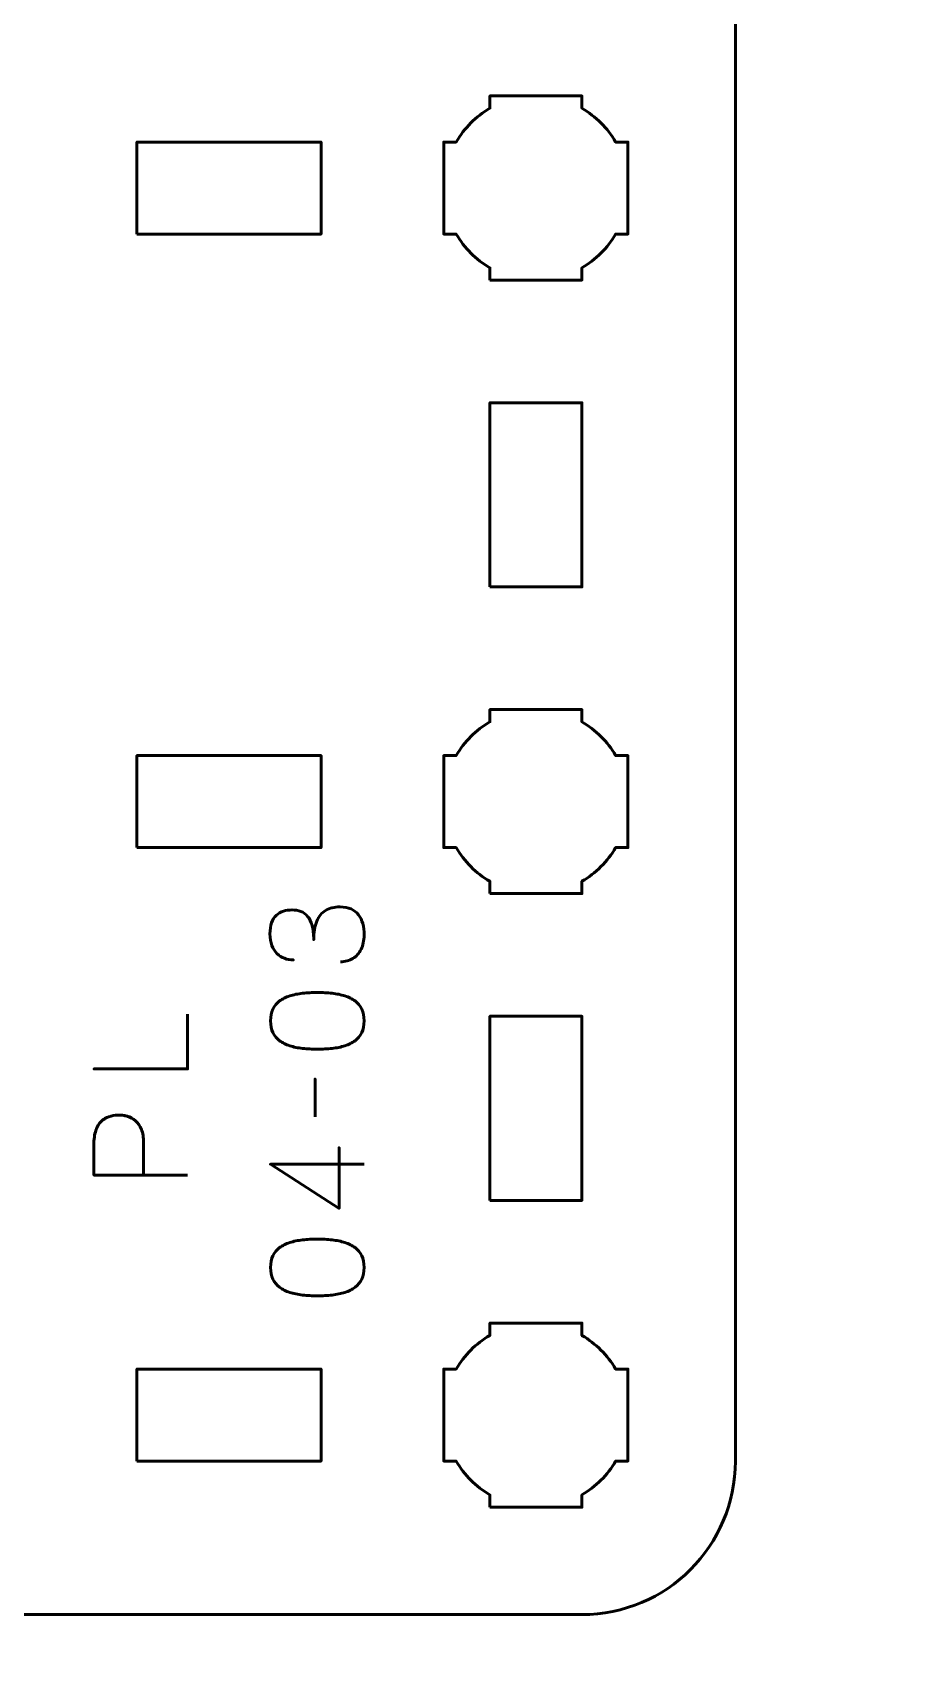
# Model space of a CAD drawing. Header units: centimetres. Extents: x -21 to 0, y -29.7 to 0.
# Drawn here: x -10.14 to -7.28, y -10.69 to -5.34 of the extents above; entities that cross this region are included whole.
import ezdxf

# ---------------------------------------------------------------- set-up
doc = ezdxf.new("R2010")
doc.units = ezdxf.units.CM
doc.header["$MEASUREMENT"] = 0
doc.layers.add('Layer 1', color=7, linetype='Continuous')

msp = doc.modelspace()

# ---------------------------------------------------------------- linework, layer by layer
at = {"layer": 'Layer 1', "color": 1, "lineweight": 53}
msp.add_open_spline([(-21.00003, -29.19995), (-21.00003, -29.19995), (-21.00003, -5.89992), (-21.00003, -5.89992), (-21.00003, -5.89992), (-21.00003, -5.81709), (-20.93286, -5.74992), (-20.85003, -5.74992), (-20.85003, -5.74992), (-20.7672, -5.74992), (-20.70003, -5.68275), (-20.70003, -5.59992), (-20.70003, -5.59992), (-20.70003, -5.51709), (-20.7672, -5.44992), (-20.85003, -5.44992), (-20.85003, -5.44992), (-20.93286, -5.44992), (-21.00003, -5.38275), (-21.00003, -5.29992), (-21.00003, -5.29992), (-21.00003, -5.21709), (-20.93286, -5.14992), (-20.85003, -5.14992), (-20.85003, -5.14992), (-20.7672, -5.14992), (-20.70003, -5.08275), (-20.70003, -4.99992), (-20.70003, -4.99992), (-20.70003, -4.91709), (-20.7672, -4.84992), (-20.85003, -4.84992), (-20.85003, -4.84992), (-20.93286, -4.84992), (-21.00003, -4.78275), (-21.00003, -4.69992), (-21.00003, -4.69992), (-21.00003, -4.61709), (-20.93286, -4.54992), (-20.85003, -4.54992), (-20.85003, -4.54992), (-20.7672, -4.54992), (-20.70003, -4.48275), (-20.70003, -4.39992), (-20.70003, -4.39992), (-20.70003, -4.31709), (-20.7672, -4.24992), (-20.85003, -4.24992), (-20.85003, -4.24992), (-20.93286, -4.24992), (-21.00003, -4.18275), (-21.00003, -4.09992), (-21.00003, -4.09992), (-21.00003, -4.01709), (-20.93286, -3.94992), (-20.85003, -3.94992), (-20.85003, -3.94992), (-20.7672, -3.94992), (-20.70003, -3.88275), (-20.70003, -3.79992), (-20.70003, -3.79992), (-20.70003, -3.71709), (-20.7672, -3.64992), (-20.85003, -3.64992), (-20.85003, -3.64992), (-20.93286, -3.64992), (-21.00003, -3.58275), (-21.00003, -3.49992), (-21.00003, -3.49992), (-21.00003, -3.41709), (-20.93286, -3.34992), (-20.85003, -3.34992), (-20.85003, -3.34992), (-20.7672, -3.34992), (-20.70003, -3.28275), (-20.70003, -3.19992), (-20.70003, -3.19992), (-20.70003, -3.11709), (-20.7672, -3.04992), (-20.85003, -3.04992), (-20.85003, -3.04992), (-20.93286, -3.04992), (-21.00003, -2.98275), (-21.00003, -2.89992), (-21.00003, -2.89992), (-21.00003, -2.81709), (-20.93286, -2.74992), (-20.85003, -2.74992), (-20.85003, -2.74992), (-20.7672, -2.74992), (-20.70003, -2.68275), (-20.70003, -2.59992), (-20.70003, -2.59992), (-20.70003, -2.51709), (-20.7672, -2.44992), (-20.85003, -2.44992), (-20.85003, -2.44992), (-20.93286, -2.44992), (-21.00003, -2.38275), (-21.00003, -2.29992), (-21.00003, -2.29992), (-21.00003, -2.21709), (-20.93286, -2.14992), (-20.85003, -2.14992), (-20.85003, -2.14992), (-20.7672, -2.14992), (-20.70003, -2.08275), (-20.70003, -1.99992), (-20.70003, -1.99992), (-20.70003, -1.91709), (-20.7672, -1.84992), (-20.85003, -1.84992), (-20.85003, -1.84992), (-20.93286, -1.84992), (-21.00003, -1.78275), (-21.00003, -1.69992), (-21.00003, -1.69992), (-21.00003, -1.61709), (-20.93286, -1.54992), (-20.85003, -1.54992), (-20.85003, -1.54992), (-20.7672, -1.54992), (-20.70003, -1.48275), (-20.70003, -1.39992), (-20.70003, -1.39992), (-20.70003, -1.31709), (-20.7672, -1.24992), (-20.85003, -1.24992), (-20.85003, -1.24992), (-20.93286, -1.24992), (-21.00003, -1.18275), (-21.00003, -1.09992), (-21.00003, -1.09992), (-21.00003, -1.09992), (-21.00003, -0.49992), (-21.00003, -0.49992), (-21.00003, -0.49992), (-21.00003, -0.22295), (-20.77694, 0.00004), (-20.49994, 0.00004), (-20.49994, 0.00004), (-20.49994, 0.00004), (-0.50008, 0.00004), (-0.50008, 0.00004), (-0.50008, 0.00004), (-0.22294, 0.00004), (0.00002, -0.22295), (0.00002, -0.49992), (0.00002, -0.49992), (0.00002, -0.49992), (0.00002, -29.19995), (0.00002, -29.19995), (0.00002, -29.19995), (0.00002, -29.47695), (-0.22294, -29.70004), (-0.50008, -29.70004), (-0.50008, -29.70004), (-0.50008, -29.70004), (-20.49994, -29.70004), (-20.49994, -29.70004), (-20.49994, -29.70004), (-20.77694, -29.70004), (-21.00003, -29.47695), (-21.00003, -29.19995)], degree=3, knots=[0, 0, 0, 0, 0.0243902, 0.0243902, 0.0243902, 0.0243902, 0.0487805, 0.0487805, 0.0487805, 0.0487805, 0.0731707, 0.0731707, 0.0731707, 0.0731707, 0.097561, 0.097561, 0.097561, 0.097561, 0.1219512, 0.1219512, 0.1219512, 0.1219512, 0.1463415, 0.1463415, 0.1463415, 0.1463415, 0.1707317, 0.1707317, 0.1707317, 0.1707317, 0.195122, 0.195122, 0.195122, 0.195122, 0.2195122, 0.2195122, 0.2195122, 0.2195122, 0.2439024, 0.2439024, 0.2439024, 0.2439024, 0.2682927, 0.2682927, 0.2682927, 0.2682927, 0.2926829, 0.2926829, 0.2926829, 0.2926829, 0.3170732, 0.3170732, 0.3170732, 0.3170732, 0.3414634, 0.3414634, 0.3414634, 0.3414634, 0.3658537, 0.3658537, 0.3658537, 0.3658537, 0.3902439, 0.3902439, 0.3902439, 0.3902439, 0.4146341, 0.4146341, 0.4146341, 0.4146341, 0.4390244, 0.4390244, 0.4390244, 0.4390244, 0.4634146, 0.4634146, 0.4634146, 0.4634146, 0.4878049, 0.4878049, 0.4878049, 0.4878049, 0.5121951, 0.5121951, 0.5121951, 0.5121951, 0.5365854, 0.5365854, 0.5365854, 0.5365854, 0.5609756, 0.5609756, 0.5609756, 0.5609756, 0.5853659, 0.5853659, 0.5853659, 0.5853659, 0.6097561, 0.6097561, 0.6097561, 0.6097561, 0.6341463, 0.6341463, 0.6341463, 0.6341463, 0.6585366, 0.6585366, 0.6585366, 0.6585366, 0.6829268, 0.6829268, 0.6829268, 0.6829268, 0.7073171, 0.7073171, 0.7073171, 0.7073171, 0.7317073, 0.7317073, 0.7317073, 0.7317073, 0.7560976, 0.7560976, 0.7560976, 0.7560976, 0.7804878, 0.7804878, 0.7804878, 0.7804878, 0.804878, 0.804878, 0.804878, 0.804878, 0.8292683, 0.8292683, 0.8292683, 0.8292683, 0.8536585, 0.8536585, 0.8536585, 0.8536585, 0.8780488, 0.8780488, 0.8780488, 0.8780488, 0.902439, 0.902439, 0.902439, 0.902439, 0.9268293, 0.9268293, 0.9268293, 0.9268293, 0.9512195, 0.9512195, 0.9512195, 0.9512195, 0.9756098, 0.9756098, 0.9756098, 0.9756098, 1, 1, 1, 1], dxfattribs=at)
at = {"layer": 'Layer 1', "color": 3, "lineweight": 53}
msp.add_open_spline([(-8.35, -10.5), (-8.35, -10.5), (-12.65, -10.5), (-12.65, -10.5), (-12.65, -10.5), (-12.92609, -10.5), (-13.15, -10.27609), (-13.15, -10), (-13.15, -10), (-13.15, -10), (-13.15, -3.7), (-13.15, -3.7), (-13.15, -3.7), (-13.15, -3.42391), (-12.92609, -3.2), (-12.65, -3.2), (-12.65, -3.2), (-12.65, -3.2), (-8.35, -3.2), (-8.35, -3.2), (-8.35, -3.2), (-8.07391, -3.2), (-7.85, -3.42391), (-7.85, -3.7), (-7.85, -3.7), (-7.85, -3.7), (-7.85, -10), (-7.85, -10), (-7.85, -10), (-7.85, -10.27609), (-8.07391, -10.5), (-8.35, -10.5)], degree=3, knots=[0, 0, 0, 0, 0.125, 0.125, 0.125, 0.125, 0.25, 0.25, 0.25, 0.25, 0.375, 0.375, 0.375, 0.375, 0.5, 0.5, 0.5, 0.5, 0.625, 0.625, 0.625, 0.625, 0.75, 0.75, 0.75, 0.75, 0.875, 0.875, 0.875, 0.875, 1, 1, 1, 1], dxfattribs=at)
at = {"layer": 'Layer 1', "lineweight": 53}
for points, knots in [([(-8.65, -6.15), (-8.65, -6.15), (-8.65, -6.10985), (-8.65, -6.10985), (-8.65, -6.10985), (-8.69553, -6.0835), (-8.7335, -6.04553), (-8.75985, -6), (-8.75985, -6), (-8.75985, -6), (-8.8, -6), (-8.8, -6), (-8.8, -6), (-8.8, -6), (-8.8, -5.85), (-8.8, -5.85), (-8.8, -5.85), (-8.8, -5.85), (-8.8, -5.7), (-8.8, -5.7), (-8.8, -5.7), (-8.8, -5.7), (-8.75985, -5.7), (-8.75985, -5.7), (-8.75985, -5.7), (-8.7335, -5.65447), (-8.69553, -5.6165), (-8.65, -5.59015), (-8.65, -5.59015), (-8.65, -5.59015), (-8.65, -5.55), (-8.65, -5.55), (-8.65, -5.55), (-8.65, -5.55), (-8.5, -5.55), (-8.5, -5.55), (-8.5, -5.55), (-8.5, -5.55), (-8.35, -5.55), (-8.35, -5.55), (-8.35, -5.55), (-8.35, -5.55), (-8.35, -5.59015), (-8.35, -5.59015), (-8.35, -5.59015), (-8.30447, -5.6165), (-8.2665, -5.65447), (-8.24015, -5.7), (-8.24015, -5.7), (-8.24015, -5.7), (-8.2, -5.7), (-8.2, -5.7), (-8.2, -5.7), (-8.2, -5.7), (-8.2, -5.85), (-8.2, -5.85), (-8.2, -5.85), (-8.2, -5.85), (-8.2, -6), (-8.2, -6), (-8.2, -6), (-8.2, -6), (-8.24015, -6), (-8.24015, -6), (-8.24015, -6), (-8.2665, -6.04553), (-8.30447, -6.0835), (-8.35, -6.10985), (-8.35, -6.10985), (-8.35, -6.10985), (-8.35, -6.15), (-8.35, -6.15), (-8.35, -6.15), (-8.35, -6.15), (-8.5, -6.15), (-8.5, -6.15), (-8.5, -6.15), (-8.5, -6.15), (-8.65, -6.15), (-8.65, -6.15)], [0, 0, 0, 0, 0.05, 0.05, 0.05, 0.05, 0.1, 0.1, 0.1, 0.1, 0.15, 0.15, 0.15, 0.15, 0.2, 0.2, 0.2, 0.2, 0.25, 0.25, 0.25, 0.25, 0.3, 0.3, 0.3, 0.3, 0.35, 0.35, 0.35, 0.35, 0.4, 0.4, 0.4, 0.4, 0.45, 0.45, 0.45, 0.45, 0.5, 0.5, 0.5, 0.5, 0.55, 0.55, 0.55, 0.55, 0.6, 0.6, 0.6, 0.6, 0.65, 0.65, 0.65, 0.65, 0.7, 0.7, 0.7, 0.7, 0.75, 0.75, 0.75, 0.75, 0.8, 0.8, 0.8, 0.8, 0.85, 0.85, 0.85, 0.85, 0.9, 0.9, 0.9, 0.9, 0.95, 0.95, 0.95, 0.95, 1, 1, 1, 1]), ([(-9.8, -6), (-9.8, -6), (-9.8, -5.7), (-9.8, -5.7), (-9.8, -5.7), (-9.8, -5.7), (-9.2, -5.7), (-9.2, -5.7), (-9.2, -5.7), (-9.2, -5.7), (-9.2, -6), (-9.2, -6), (-9.2, -6), (-9.2, -6), (-9.8, -6), (-9.8, -6)], [0, 0, 0, 0, 0.25, 0.25, 0.25, 0.25, 0.5, 0.5, 0.5, 0.5, 0.75, 0.75, 0.75, 0.75, 1, 1, 1, 1]), ([(-8.65, -7.15), (-8.65, -7.15), (-8.65, -6.55), (-8.65, -6.55), (-8.65, -6.55), (-8.65, -6.55), (-8.35, -6.55), (-8.35, -6.55), (-8.35, -6.55), (-8.35, -6.55), (-8.35, -7.15), (-8.35, -7.15), (-8.35, -7.15), (-8.35, -7.15), (-8.65, -7.15), (-8.65, -7.15)], [0, 0, 0, 0, 0.25, 0.25, 0.25, 0.25, 0.5, 0.5, 0.5, 0.5, 0.75, 0.75, 0.75, 0.75, 1, 1, 1, 1]), ([(-8.65, -8.15), (-8.65, -8.15), (-8.65, -8.10985), (-8.65, -8.10985), (-8.65, -8.10985), (-8.69553, -8.0835), (-8.7335, -8.04553), (-8.75985, -8), (-8.75985, -8), (-8.75985, -8), (-8.8, -8), (-8.8, -8), (-8.8, -8), (-8.8, -8), (-8.8, -7.85), (-8.8, -7.85), (-8.8, -7.85), (-8.8, -7.85), (-8.8, -7.7), (-8.8, -7.7), (-8.8, -7.7), (-8.8, -7.7), (-8.75985, -7.7), (-8.75985, -7.7), (-8.75985, -7.7), (-8.7335, -7.65447), (-8.69553, -7.6165), (-8.65, -7.59015), (-8.65, -7.59015), (-8.65, -7.59015), (-8.65, -7.55), (-8.65, -7.55), (-8.65, -7.55), (-8.65, -7.55), (-8.5, -7.55), (-8.5, -7.55), (-8.5, -7.55), (-8.5, -7.55), (-8.35, -7.55), (-8.35, -7.55), (-8.35, -7.55), (-8.35, -7.55), (-8.35, -7.59015), (-8.35, -7.59015), (-8.35, -7.59015), (-8.30447, -7.6165), (-8.2665, -7.65447), (-8.24015, -7.7), (-8.24015, -7.7), (-8.24015, -7.7), (-8.2, -7.7), (-8.2, -7.7), (-8.2, -7.7), (-8.2, -7.7), (-8.2, -7.85), (-8.2, -7.85), (-8.2, -7.85), (-8.2, -7.85), (-8.2, -8), (-8.2, -8), (-8.2, -8), (-8.2, -8), (-8.24015, -8), (-8.24015, -8), (-8.24015, -8), (-8.2665, -8.04553), (-8.30447, -8.0835), (-8.35, -8.10985), (-8.35, -8.10985), (-8.35, -8.10985), (-8.35, -8.15), (-8.35, -8.15), (-8.35, -8.15), (-8.35, -8.15), (-8.5, -8.15), (-8.5, -8.15), (-8.5, -8.15), (-8.5, -8.15), (-8.65, -8.15), (-8.65, -8.15)], [0, 0, 0, 0, 0.05, 0.05, 0.05, 0.05, 0.1, 0.1, 0.1, 0.1, 0.15, 0.15, 0.15, 0.15, 0.2, 0.2, 0.2, 0.2, 0.25, 0.25, 0.25, 0.25, 0.3, 0.3, 0.3, 0.3, 0.35, 0.35, 0.35, 0.35, 0.4, 0.4, 0.4, 0.4, 0.45, 0.45, 0.45, 0.45, 0.5, 0.5, 0.5, 0.5, 0.55, 0.55, 0.55, 0.55, 0.6, 0.6, 0.6, 0.6, 0.65, 0.65, 0.65, 0.65, 0.7, 0.7, 0.7, 0.7, 0.75, 0.75, 0.75, 0.75, 0.8, 0.8, 0.8, 0.8, 0.85, 0.85, 0.85, 0.85, 0.9, 0.9, 0.9, 0.9, 0.95, 0.95, 0.95, 0.95, 1, 1, 1, 1]), ([(-9.8, -8), (-9.8, -8), (-9.8, -7.7), (-9.8, -7.7), (-9.8, -7.7), (-9.8, -7.7), (-9.2, -7.7), (-9.2, -7.7), (-9.2, -7.7), (-9.2, -7.7), (-9.2, -8), (-9.2, -8), (-9.2, -8), (-9.2, -8), (-9.8, -8), (-9.8, -8)], [0, 0, 0, 0, 0.25, 0.25, 0.25, 0.25, 0.5, 0.5, 0.5, 0.5, 0.75, 0.75, 0.75, 0.75, 1, 1, 1, 1]), ([(-8.65, -9.15), (-8.65, -9.15), (-8.65, -8.55), (-8.65, -8.55), (-8.65, -8.55), (-8.65, -8.55), (-8.35, -8.55), (-8.35, -8.55), (-8.35, -8.55), (-8.35, -8.55), (-8.35, -9.15), (-8.35, -9.15), (-8.35, -9.15), (-8.35, -9.15), (-8.65, -9.15), (-8.65, -9.15)], [0, 0, 0, 0, 0.25, 0.25, 0.25, 0.25, 0.5, 0.5, 0.5, 0.5, 0.75, 0.75, 0.75, 0.75, 1, 1, 1, 1]), ([(-8.65, -10.15), (-8.65, -10.15), (-8.65, -10.10985), (-8.65, -10.10985), (-8.65, -10.10985), (-8.69553, -10.0835), (-8.7335, -10.04553), (-8.75985, -10), (-8.75985, -10), (-8.75985, -10), (-8.8, -10), (-8.8, -10), (-8.8, -10), (-8.8, -10), (-8.8, -9.85), (-8.8, -9.85), (-8.8, -9.85), (-8.8, -9.85), (-8.8, -9.7), (-8.8, -9.7), (-8.8, -9.7), (-8.8, -9.7), (-8.75985, -9.7), (-8.75985, -9.7), (-8.75985, -9.7), (-8.7335, -9.65447), (-8.69553, -9.6165), (-8.65, -9.59015), (-8.65, -9.59015), (-8.65, -9.59015), (-8.65, -9.55), (-8.65, -9.55), (-8.65, -9.55), (-8.65, -9.55), (-8.5, -9.55), (-8.5, -9.55), (-8.5, -9.55), (-8.5, -9.55), (-8.35, -9.55), (-8.35, -9.55), (-8.35, -9.55), (-8.35, -9.55), (-8.35, -9.59015), (-8.35, -9.59015), (-8.35, -9.59015), (-8.30447, -9.6165), (-8.2665, -9.65447), (-8.24015, -9.7), (-8.24015, -9.7), (-8.24015, -9.7), (-8.2, -9.7), (-8.2, -9.7), (-8.2, -9.7), (-8.2, -9.7), (-8.2, -9.85), (-8.2, -9.85), (-8.2, -9.85), (-8.2, -9.85), (-8.2, -10), (-8.2, -10), (-8.2, -10), (-8.2, -10), (-8.24015, -10), (-8.24015, -10), (-8.24015, -10), (-8.2665, -10.04553), (-8.30447, -10.0835), (-8.35, -10.10985), (-8.35, -10.10985), (-8.35, -10.10985), (-8.35, -10.15), (-8.35, -10.15), (-8.35, -10.15), (-8.35, -10.15), (-8.5, -10.15), (-8.5, -10.15), (-8.5, -10.15), (-8.5, -10.15), (-8.65, -10.15), (-8.65, -10.15)], [0, 0, 0, 0, 0.05, 0.05, 0.05, 0.05, 0.1, 0.1, 0.1, 0.1, 0.15, 0.15, 0.15, 0.15, 0.2, 0.2, 0.2, 0.2, 0.25, 0.25, 0.25, 0.25, 0.3, 0.3, 0.3, 0.3, 0.35, 0.35, 0.35, 0.35, 0.4, 0.4, 0.4, 0.4, 0.45, 0.45, 0.45, 0.45, 0.5, 0.5, 0.5, 0.5, 0.55, 0.55, 0.55, 0.55, 0.6, 0.6, 0.6, 0.6, 0.65, 0.65, 0.65, 0.65, 0.7, 0.7, 0.7, 0.7, 0.75, 0.75, 0.75, 0.75, 0.8, 0.8, 0.8, 0.8, 0.85, 0.85, 0.85, 0.85, 0.9, 0.9, 0.9, 0.9, 0.95, 0.95, 0.95, 0.95, 1, 1, 1, 1]), ([(-9.8, -10), (-9.8, -10), (-9.8, -9.7), (-9.8, -9.7), (-9.8, -9.7), (-9.8, -9.7), (-9.2, -9.7), (-9.2, -9.7), (-9.2, -9.7), (-9.2, -9.7), (-9.2, -10), (-9.2, -10), (-9.2, -10), (-9.2, -10), (-9.8, -10), (-9.8, -10)], [0, 0, 0, 0, 0.25, 0.25, 0.25, 0.25, 0.5, 0.5, 0.5, 0.5, 0.75, 0.75, 0.75, 0.75, 1, 1, 1, 1])]:
    msp.add_open_spline(points, degree=3, knots=knots, dxfattribs=at)
at = {"layer": 'Layer 1', "color": 5, "lineweight": 53}
for points, knots in [([(-9.13637, -8.3721), (-9.12113, -8.37203), (-9.10787, -8.3685), (-9.09637, -8.36152), (-9.09637, -8.36152), (-9.08494, -8.35453), (-9.07598, -8.34458), (-9.06956, -8.3316), (-9.06956, -8.3316), (-9.06314, -8.31862), (-9.05989, -8.30303), (-9.05975, -8.28489), (-9.05975, -8.28489), (-9.05975, -8.27128), (-9.06116, -8.25893), (-9.06412, -8.24771), (-9.06412, -8.24771), (-9.06709, -8.23656), (-9.07167, -8.22697), (-9.07795, -8.21885), (-9.07795, -8.21885), (-9.08423, -8.21074), (-9.09235, -8.20453), (-9.10222, -8.20009), (-9.10222, -8.20009), (-9.11217, -8.19571), (-9.1241, -8.19353), (-9.13807, -8.19346), (-9.13807, -8.19346), (-9.15669, -8.19338), (-9.17243, -8.19719), (-9.1852, -8.20474), (-9.1852, -8.20474), (-9.19797, -8.21229), (-9.20756, -8.22401), (-9.21412, -8.23974), (-9.21412, -8.23974), (-9.22069, -8.25547), (-9.224, -8.27565), (-9.224, -8.30013), (-9.224, -8.30013), (-9.22393, -8.28186), (-9.22562, -8.26655), (-9.22908, -8.25406), (-9.22908, -8.25406), (-9.23254, -8.24164), (-9.23741, -8.2317), (-9.24376, -8.22422), (-9.24376, -8.22422), (-9.25004, -8.21674), (-9.25752, -8.21131), (-9.26612, -8.20806), (-9.26612, -8.20806), (-9.27466, -8.20474), (-9.28404, -8.20312), (-9.29427, -8.20319), (-9.29427, -8.20319), (-9.30451, -8.20312), (-9.31396, -8.20453), (-9.32271, -8.20735), (-9.32271, -8.20735), (-9.33146, -8.21011), (-9.33915, -8.21462), (-9.34571, -8.22076), (-9.34571, -8.22076), (-9.35227, -8.2269), (-9.35742, -8.23501), (-9.36109, -8.24496), (-9.36109, -8.24496), (-9.36476, -8.25498), (-9.36659, -8.26719), (-9.36666, -8.28151), (-9.36666, -8.28151), (-9.36659, -8.29576), (-9.36448, -8.30825), (-9.36038, -8.31883), (-9.36038, -8.31883), (-9.35629, -8.32949), (-9.35072, -8.33823), (-9.34359, -8.34529), (-9.34359, -8.34529), (-9.33647, -8.35227), (-9.32835, -8.3575), (-9.31918, -8.36095), (-9.31918, -8.36095), (-9.31001, -8.36448), (-9.30027, -8.36617), (-9.29004, -8.36617), (-9.29004, -8.36617), (-9.30027, -8.36617), (-9.31001, -8.36448), (-9.31918, -8.36095), (-9.31918, -8.36095), (-9.32835, -8.3575), (-9.33647, -8.35227), (-9.34359, -8.34529), (-9.34359, -8.34529), (-9.35072, -8.33823), (-9.35629, -8.32949), (-9.36038, -8.31883), (-9.36038, -8.31883), (-9.36448, -8.30825), (-9.36659, -8.29576), (-9.36666, -8.28151), (-9.36666, -8.28151), (-9.36659, -8.26719), (-9.36476, -8.25498), (-9.36109, -8.24496), (-9.36109, -8.24496), (-9.35742, -8.23501), (-9.35227, -8.2269), (-9.34571, -8.22076), (-9.34571, -8.22076), (-9.33915, -8.21462), (-9.33146, -8.21011), (-9.32271, -8.20735), (-9.32271, -8.20735), (-9.31396, -8.20453), (-9.30451, -8.20312), (-9.29427, -8.20319), (-9.29427, -8.20319), (-9.28404, -8.20312), (-9.27466, -8.20474), (-9.26612, -8.20806), (-9.26612, -8.20806), (-9.25752, -8.21131), (-9.25004, -8.21674), (-9.24376, -8.22422), (-9.24376, -8.22422), (-9.23741, -8.2317), (-9.23254, -8.24164), (-9.22908, -8.25406), (-9.22908, -8.25406), (-9.22562, -8.26655), (-9.22393, -8.28186), (-9.224, -8.30013), (-9.224, -8.30013), (-9.224, -8.27565), (-9.22069, -8.25547), (-9.21412, -8.23974), (-9.21412, -8.23974), (-9.20756, -8.22401), (-9.19797, -8.21229), (-9.1852, -8.20474), (-9.1852, -8.20474), (-9.17243, -8.19719), (-9.15669, -8.19338), (-9.13807, -8.19346), (-9.13807, -8.19346), (-9.1241, -8.19353), (-9.11217, -8.19571), (-9.10222, -8.20009), (-9.10222, -8.20009), (-9.09235, -8.20453), (-9.08423, -8.21074), (-9.07795, -8.21885), (-9.07795, -8.21885), (-9.07167, -8.22697), (-9.06709, -8.23656), (-9.06412, -8.24771), (-9.06412, -8.24771), (-9.06116, -8.25893), (-9.05975, -8.27128), (-9.05975, -8.28489), (-9.05975, -8.28489), (-9.05989, -8.30303), (-9.06314, -8.31862), (-9.06956, -8.3316), (-9.06956, -8.3316), (-9.07598, -8.34458), (-9.08494, -8.35453), (-9.09637, -8.36152), (-9.09637, -8.36152), (-9.10787, -8.3685), (-9.12113, -8.37203), (-9.13637, -8.3721)], [0, 0, 0, 0, 0.0227273, 0.0227273, 0.0227273, 0.0227273, 0.0454545, 0.0454545, 0.0454545, 0.0454545, 0.0681818, 0.0681818, 0.0681818, 0.0681818, 0.0909091, 0.0909091, 0.0909091, 0.0909091, 0.1136364, 0.1136364, 0.1136364, 0.1136364, 0.1363636, 0.1363636, 0.1363636, 0.1363636, 0.1590909, 0.1590909, 0.1590909, 0.1590909, 0.1818182, 0.1818182, 0.1818182, 0.1818182, 0.2045455, 0.2045455, 0.2045455, 0.2045455, 0.2272727, 0.2272727, 0.2272727, 0.2272727, 0.25, 0.25, 0.25, 0.25, 0.2727273, 0.2727273, 0.2727273, 0.2727273, 0.2954545, 0.2954545, 0.2954545, 0.2954545, 0.3181818, 0.3181818, 0.3181818, 0.3181818, 0.3409091, 0.3409091, 0.3409091, 0.3409091, 0.3636364, 0.3636364, 0.3636364, 0.3636364, 0.3863636, 0.3863636, 0.3863636, 0.3863636, 0.4090909, 0.4090909, 0.4090909, 0.4090909, 0.4318182, 0.4318182, 0.4318182, 0.4318182, 0.4545455, 0.4545455, 0.4545455, 0.4545455, 0.4772727, 0.4772727, 0.4772727, 0.4772727, 0.5, 0.5, 0.5, 0.5, 0.5227273, 0.5227273, 0.5227273, 0.5227273, 0.5454545, 0.5454545, 0.5454545, 0.5454545, 0.5681818, 0.5681818, 0.5681818, 0.5681818, 0.5909091, 0.5909091, 0.5909091, 0.5909091, 0.6136364, 0.6136364, 0.6136364, 0.6136364, 0.6363636, 0.6363636, 0.6363636, 0.6363636, 0.6590909, 0.6590909, 0.6590909, 0.6590909, 0.6818182, 0.6818182, 0.6818182, 0.6818182, 0.7045455, 0.7045455, 0.7045455, 0.7045455, 0.7272727, 0.7272727, 0.7272727, 0.7272727, 0.75, 0.75, 0.75, 0.75, 0.7727273, 0.7727273, 0.7727273, 0.7727273, 0.7954545, 0.7954545, 0.7954545, 0.7954545, 0.8181818, 0.8181818, 0.8181818, 0.8181818, 0.8409091, 0.8409091, 0.8409091, 0.8409091, 0.8636364, 0.8636364, 0.8636364, 0.8636364, 0.8863636, 0.8863636, 0.8863636, 0.8863636, 0.9090909, 0.9090909, 0.9090909, 0.9090909, 0.9318182, 0.9318182, 0.9318182, 0.9318182, 0.9545455, 0.9545455, 0.9545455, 0.9545455, 0.9772727, 0.9772727, 0.9772727, 0.9772727, 1, 1, 1, 1]), ([(-9.05975, -8.56471), (-9.05982, -8.5499), (-9.06243, -8.53713), (-9.06751, -8.52647), (-9.06751, -8.52647), (-9.07259, -8.51589), (-9.07986, -8.50707), (-9.0891, -8.50002), (-9.0891, -8.50002), (-9.09841, -8.49303), (-9.10942, -8.48753), (-9.12212, -8.48344), (-9.12212, -8.48344), (-9.13482, -8.47941), (-9.14872, -8.47652), (-9.16396, -8.4749), (-9.16396, -8.4749), (-9.1792, -8.4732), (-9.19522, -8.47236), (-9.21215, -8.47243), (-9.21215, -8.47243), (-9.22901, -8.47236), (-9.24503, -8.4732), (-9.2602, -8.4749), (-9.2602, -8.4749), (-9.27537, -8.47652), (-9.28934, -8.47941), (-9.30204, -8.48344), (-9.30204, -8.48344), (-9.31467, -8.48753), (-9.32567, -8.49303), (-9.33506, -8.50002), (-9.33506, -8.50002), (-9.34437, -8.50707), (-9.35164, -8.51589), (-9.35672, -8.52647), (-9.35672, -8.52647), (-9.36187, -8.53713), (-9.36448, -8.5499), (-9.36455, -8.56471), (-9.36455, -8.56471), (-9.36448, -8.57953), (-9.36187, -8.5923), (-9.35672, -8.60296), (-9.35672, -8.60296), (-9.35164, -8.61354), (-9.34437, -8.62236), (-9.33506, -8.62941), (-9.33506, -8.62941), (-9.32567, -8.6364), (-9.31467, -8.6419), (-9.30204, -8.64599), (-9.30204, -8.64599), (-9.28934, -8.65002), (-9.27537, -8.65291), (-9.2602, -8.65453), (-9.2602, -8.65453), (-9.24503, -8.65622), (-9.22901, -8.65707), (-9.21215, -8.657), (-9.21215, -8.657), (-9.19522, -8.65707), (-9.1792, -8.65622), (-9.16396, -8.65453), (-9.16396, -8.65453), (-9.14872, -8.65291), (-9.13482, -8.65002), (-9.12212, -8.64599), (-9.12212, -8.64599), (-9.10942, -8.6419), (-9.09841, -8.6364), (-9.0891, -8.62941), (-9.0891, -8.62941), (-9.07986, -8.62236), (-9.07259, -8.61354), (-9.06751, -8.60296), (-9.06751, -8.60296), (-9.06243, -8.5923), (-9.05982, -8.57953), (-9.05975, -8.56471)], [0, 0, 0, 0, 0.05, 0.05, 0.05, 0.05, 0.1, 0.1, 0.1, 0.1, 0.15, 0.15, 0.15, 0.15, 0.2, 0.2, 0.2, 0.2, 0.25, 0.25, 0.25, 0.25, 0.3, 0.3, 0.3, 0.3, 0.35, 0.35, 0.35, 0.35, 0.4, 0.4, 0.4, 0.4, 0.45, 0.45, 0.45, 0.45, 0.5, 0.5, 0.5, 0.5, 0.55, 0.55, 0.55, 0.55, 0.6, 0.6, 0.6, 0.6, 0.65, 0.65, 0.65, 0.65, 0.7, 0.7, 0.7, 0.7, 0.75, 0.75, 0.75, 0.75, 0.8, 0.8, 0.8, 0.8, 0.85, 0.85, 0.85, 0.85, 0.9, 0.9, 0.9, 0.9, 0.95, 0.95, 0.95, 0.95, 1, 1, 1, 1]), ([(-9.05975, -8.56471), (-9.05982, -8.5499), (-9.06243, -8.53713), (-9.06751, -8.52647), (-9.06751, -8.52647), (-9.07259, -8.51589), (-9.07986, -8.50707), (-9.0891, -8.50002), (-9.0891, -8.50002), (-9.09841, -8.49303), (-9.10942, -8.48753), (-9.12212, -8.48344), (-9.12212, -8.48344), (-9.13482, -8.47941), (-9.14872, -8.47652), (-9.16396, -8.4749), (-9.16396, -8.4749), (-9.1792, -8.4732), (-9.19522, -8.47236), (-9.21215, -8.47243), (-9.21215, -8.47243), (-9.22901, -8.47236), (-9.24503, -8.4732), (-9.2602, -8.4749), (-9.2602, -8.4749), (-9.27537, -8.47652), (-9.28934, -8.47941), (-9.30204, -8.48344), (-9.30204, -8.48344), (-9.31467, -8.48753), (-9.32567, -8.49303), (-9.33506, -8.50002), (-9.33506, -8.50002), (-9.34437, -8.50707), (-9.35164, -8.51589), (-9.35672, -8.52647), (-9.35672, -8.52647), (-9.36187, -8.53713), (-9.36448, -8.5499), (-9.36455, -8.56471), (-9.36455, -8.56471), (-9.36448, -8.57953), (-9.36187, -8.5923), (-9.35672, -8.60296), (-9.35672, -8.60296), (-9.35164, -8.61354), (-9.34437, -8.62236), (-9.33506, -8.62941), (-9.33506, -8.62941), (-9.32567, -8.6364), (-9.31467, -8.6419), (-9.30204, -8.64599), (-9.30204, -8.64599), (-9.28934, -8.65002), (-9.27537, -8.65291), (-9.2602, -8.65453), (-9.2602, -8.65453), (-9.24503, -8.65622), (-9.22901, -8.65707), (-9.21215, -8.657), (-9.21215, -8.657), (-9.19522, -8.65707), (-9.1792, -8.65622), (-9.16396, -8.65453), (-9.16396, -8.65453), (-9.14872, -8.65291), (-9.13482, -8.65002), (-9.12212, -8.64599), (-9.12212, -8.64599), (-9.10942, -8.6419), (-9.09841, -8.6364), (-9.0891, -8.62941), (-9.0891, -8.62941), (-9.07986, -8.62236), (-9.07259, -8.61354), (-9.06751, -8.60296), (-9.06751, -8.60296), (-9.06243, -8.5923), (-9.05982, -8.57953), (-9.05975, -8.56471)], [0, 0, 0, 0, 0.05, 0.05, 0.05, 0.05, 0.1, 0.1, 0.1, 0.1, 0.15, 0.15, 0.15, 0.15, 0.2, 0.2, 0.2, 0.2, 0.25, 0.25, 0.25, 0.25, 0.3, 0.3, 0.3, 0.3, 0.35, 0.35, 0.35, 0.35, 0.4, 0.4, 0.4, 0.4, 0.45, 0.45, 0.45, 0.45, 0.5, 0.5, 0.5, 0.5, 0.55, 0.55, 0.55, 0.55, 0.6, 0.6, 0.6, 0.6, 0.65, 0.65, 0.65, 0.65, 0.7, 0.7, 0.7, 0.7, 0.75, 0.75, 0.75, 0.75, 0.8, 0.8, 0.8, 0.8, 0.85, 0.85, 0.85, 0.85, 0.9, 0.9, 0.9, 0.9, 0.95, 0.95, 0.95, 0.95, 1, 1, 1, 1]), ([(-9.63506, -8.54312), (-9.63506, -8.54312), (-9.63506, -8.72134), (-9.63506, -8.72134), (-9.63506, -8.72134), (-9.63506, -8.72134), (-9.94028, -8.72134), (-9.94028, -8.72134), (-9.94028, -8.72134), (-9.94028, -8.72134), (-9.63506, -8.72134), (-9.63506, -8.72134), (-9.63506, -8.72134), (-9.63506, -8.72134), (-9.63506, -8.54312), (-9.63506, -8.54312)], [0, 0, 0, 0, 0.25, 0.25, 0.25, 0.25, 0.5, 0.5, 0.5, 0.5, 0.75, 0.75, 0.75, 0.75, 1, 1, 1, 1]), ([(-9.21935, -8.87713), (-9.21935, -8.87713), (-9.21935, -8.75394), (-9.21935, -8.75394), (-9.21935, -8.75394), (-9.21935, -8.75394), (-9.21935, -8.87713), (-9.21935, -8.87713)], [0, 0, 0, 0, 0.5, 0.5, 0.5, 0.5, 1, 1, 1, 1]), ([(-9.63506, -9.06762), (-9.63506, -9.06762), (-9.94028, -9.06762), (-9.94028, -9.06762), (-9.94028, -9.06762), (-9.94028, -9.06762), (-9.94028, -8.97025), (-9.94028, -8.97025), (-9.94028, -8.97025), (-9.94021, -8.95078), (-9.93802, -8.93477), (-9.93379, -8.92214), (-9.93379, -8.92214), (-9.92963, -8.90958), (-9.92384, -8.8997), (-9.9165, -8.89257), (-9.9165, -8.89257), (-9.90924, -8.88545), (-9.90091, -8.88037), (-9.89153, -8.87726), (-9.89153, -8.87726), (-9.88214, -8.87423), (-9.87234, -8.87247), (-9.86196, -8.87204), (-9.86196, -8.87204), (-9.85159, -8.87155), (-9.84143, -8.87275), (-9.83156, -8.87557), (-9.83156, -8.87557), (-9.82168, -8.87846), (-9.81272, -8.88333), (-9.80467, -8.89032), (-9.80467, -8.89032), (-9.79663, -8.89723), (-9.79021, -8.90661), (-9.78548, -8.9184), (-9.78548, -8.9184), (-9.78069, -8.93018), (-9.77829, -8.94478), (-9.77815, -8.96221), (-9.77815, -8.96221), (-9.77815, -8.96221), (-9.77815, -9.06762), (-9.77815, -9.06762), (-9.77815, -9.06762), (-9.77815, -9.06762), (-9.77815, -8.96221), (-9.77815, -8.96221), (-9.77815, -8.96221), (-9.77829, -8.94514), (-9.78069, -8.93067), (-9.78548, -8.91896), (-9.78548, -8.91896), (-9.79021, -8.90718), (-9.79663, -8.89779), (-9.80467, -8.89074), (-9.80467, -8.89074), (-9.81272, -8.88375), (-9.82168, -8.87874), (-9.83156, -8.87578), (-9.83156, -8.87578), (-9.84143, -8.87282), (-9.85159, -8.87155), (-9.86196, -8.87204), (-9.86196, -8.87204), (-9.87234, -8.87247), (-9.88214, -8.87423), (-9.89153, -8.8774), (-9.89153, -8.8774), (-9.90091, -8.88051), (-9.90924, -8.88573), (-9.9165, -8.89286), (-9.9165, -8.89286), (-9.92384, -8.90005), (-9.92963, -8.90993), (-9.93379, -8.92249), (-9.93379, -8.92249), (-9.93802, -8.93512), (-9.94021, -8.95099), (-9.94028, -8.97025), (-9.94028, -8.97025), (-9.94028, -8.97025), (-9.94028, -9.06762), (-9.94028, -9.06762), (-9.94028, -9.06762), (-9.94028, -9.06762), (-9.63506, -9.06762), (-9.63506, -9.06762)], [0, 0, 0, 0, 0.0454545, 0.0454545, 0.0454545, 0.0454545, 0.0909091, 0.0909091, 0.0909091, 0.0909091, 0.1363636, 0.1363636, 0.1363636, 0.1363636, 0.1818182, 0.1818182, 0.1818182, 0.1818182, 0.2272727, 0.2272727, 0.2272727, 0.2272727, 0.2727273, 0.2727273, 0.2727273, 0.2727273, 0.3181818, 0.3181818, 0.3181818, 0.3181818, 0.3636364, 0.3636364, 0.3636364, 0.3636364, 0.4090909, 0.4090909, 0.4090909, 0.4090909, 0.4545455, 0.4545455, 0.4545455, 0.4545455, 0.5, 0.5, 0.5, 0.5, 0.5454545, 0.5454545, 0.5454545, 0.5454545, 0.5909091, 0.5909091, 0.5909091, 0.5909091, 0.6363636, 0.6363636, 0.6363636, 0.6363636, 0.6818182, 0.6818182, 0.6818182, 0.6818182, 0.7272727, 0.7272727, 0.7272727, 0.7272727, 0.7727273, 0.7727273, 0.7727273, 0.7727273, 0.8181818, 0.8181818, 0.8181818, 0.8181818, 0.8636364, 0.8636364, 0.8636364, 0.8636364, 0.9090909, 0.9090909, 0.9090909, 0.9090909, 0.9545455, 0.9545455, 0.9545455, 0.9545455, 1, 1, 1, 1]), ([(-9.05975, -9.03207), (-9.05975, -9.03207), (-9.36497, -9.03207), (-9.36497, -9.03207), (-9.36497, -9.03207), (-9.36497, -9.03207), (-9.14103, -9.176), (-9.14103, -9.176), (-9.14103, -9.176), (-9.14103, -9.176), (-9.14103, -8.97788), (-9.14103, -8.97788), (-9.14103, -8.97788), (-9.14103, -8.97788), (-9.14103, -9.176), (-9.14103, -9.176), (-9.14103, -9.176), (-9.14103, -9.176), (-9.36497, -9.03207), (-9.36497, -9.03207), (-9.36497, -9.03207), (-9.36497, -9.03207), (-9.05975, -9.03207), (-9.05975, -9.03207)], [0, 0, 0, 0, 0.1666667, 0.1666667, 0.1666667, 0.1666667, 0.3333333, 0.3333333, 0.3333333, 0.3333333, 0.5, 0.5, 0.5, 0.5, 0.6666667, 0.6666667, 0.6666667, 0.6666667, 0.8333333, 0.8333333, 0.8333333, 0.8333333, 1, 1, 1, 1]), ([(-9.05975, -9.36861), (-9.05982, -9.3538), (-9.06243, -9.34103), (-9.06751, -9.33037), (-9.06751, -9.33037), (-9.07259, -9.31979), (-9.07986, -9.31097), (-9.0891, -9.30392), (-9.0891, -9.30392), (-9.09841, -9.29693), (-9.10942, -9.29143), (-9.12212, -9.28734), (-9.12212, -9.28734), (-9.13482, -9.28331), (-9.14872, -9.28042), (-9.16396, -9.2788), (-9.16396, -9.2788), (-9.1792, -9.2771), (-9.19522, -9.27626), (-9.21215, -9.27633), (-9.21215, -9.27633), (-9.22901, -9.27626), (-9.24503, -9.2771), (-9.2602, -9.2788), (-9.2602, -9.2788), (-9.27537, -9.28042), (-9.28934, -9.28331), (-9.30204, -9.28734), (-9.30204, -9.28734), (-9.31467, -9.29143), (-9.32567, -9.29693), (-9.33506, -9.30392), (-9.33506, -9.30392), (-9.34437, -9.31097), (-9.35164, -9.31979), (-9.35672, -9.33037), (-9.35672, -9.33037), (-9.36187, -9.34103), (-9.36448, -9.3538), (-9.36455, -9.36861), (-9.36455, -9.36861), (-9.36448, -9.38343), (-9.36187, -9.3962), (-9.35672, -9.40686), (-9.35672, -9.40686), (-9.35164, -9.41744), (-9.34437, -9.42626), (-9.33506, -9.43331), (-9.33506, -9.43331), (-9.32567, -9.4403), (-9.31467, -9.4458), (-9.30204, -9.44989), (-9.30204, -9.44989), (-9.28934, -9.45392), (-9.27537, -9.45681), (-9.2602, -9.45843), (-9.2602, -9.45843), (-9.24503, -9.46012), (-9.22901, -9.46097), (-9.21215, -9.4609), (-9.21215, -9.4609), (-9.19522, -9.46097), (-9.1792, -9.46012), (-9.16396, -9.45843), (-9.16396, -9.45843), (-9.14872, -9.45681), (-9.13482, -9.45392), (-9.12212, -9.44989), (-9.12212, -9.44989), (-9.10942, -9.4458), (-9.09841, -9.4403), (-9.0891, -9.43331), (-9.0891, -9.43331), (-9.07986, -9.42626), (-9.07259, -9.41744), (-9.06751, -9.40686), (-9.06751, -9.40686), (-9.06243, -9.3962), (-9.05982, -9.38343), (-9.05975, -9.36861)], [0, 0, 0, 0, 0.05, 0.05, 0.05, 0.05, 0.1, 0.1, 0.1, 0.1, 0.15, 0.15, 0.15, 0.15, 0.2, 0.2, 0.2, 0.2, 0.25, 0.25, 0.25, 0.25, 0.3, 0.3, 0.3, 0.3, 0.35, 0.35, 0.35, 0.35, 0.4, 0.4, 0.4, 0.4, 0.45, 0.45, 0.45, 0.45, 0.5, 0.5, 0.5, 0.5, 0.55, 0.55, 0.55, 0.55, 0.6, 0.6, 0.6, 0.6, 0.65, 0.65, 0.65, 0.65, 0.7, 0.7, 0.7, 0.7, 0.75, 0.75, 0.75, 0.75, 0.8, 0.8, 0.8, 0.8, 0.85, 0.85, 0.85, 0.85, 0.9, 0.9, 0.9, 0.9, 0.95, 0.95, 0.95, 0.95, 1, 1, 1, 1]), ([(-9.05975, -9.36861), (-9.05982, -9.3538), (-9.06243, -9.34103), (-9.06751, -9.33037), (-9.06751, -9.33037), (-9.07259, -9.31979), (-9.07986, -9.31097), (-9.0891, -9.30392), (-9.0891, -9.30392), (-9.09841, -9.29693), (-9.10942, -9.29143), (-9.12212, -9.28734), (-9.12212, -9.28734), (-9.13482, -9.28331), (-9.14872, -9.28042), (-9.16396, -9.2788), (-9.16396, -9.2788), (-9.1792, -9.2771), (-9.19522, -9.27626), (-9.21215, -9.27633), (-9.21215, -9.27633), (-9.22901, -9.27626), (-9.24503, -9.2771), (-9.2602, -9.2788), (-9.2602, -9.2788), (-9.27537, -9.28042), (-9.28934, -9.28331), (-9.30204, -9.28734), (-9.30204, -9.28734), (-9.31467, -9.29143), (-9.32567, -9.29693), (-9.33506, -9.30392), (-9.33506, -9.30392), (-9.34437, -9.31097), (-9.35164, -9.31979), (-9.35672, -9.33037), (-9.35672, -9.33037), (-9.36187, -9.34103), (-9.36448, -9.3538), (-9.36455, -9.36861), (-9.36455, -9.36861), (-9.36448, -9.38343), (-9.36187, -9.3962), (-9.35672, -9.40686), (-9.35672, -9.40686), (-9.35164, -9.41744), (-9.34437, -9.42626), (-9.33506, -9.43331), (-9.33506, -9.43331), (-9.32567, -9.4403), (-9.31467, -9.4458), (-9.30204, -9.44989), (-9.30204, -9.44989), (-9.28934, -9.45392), (-9.27537, -9.45681), (-9.2602, -9.45843), (-9.2602, -9.45843), (-9.24503, -9.46012), (-9.22901, -9.46097), (-9.21215, -9.4609), (-9.21215, -9.4609), (-9.19522, -9.46097), (-9.1792, -9.46012), (-9.16396, -9.45843), (-9.16396, -9.45843), (-9.14872, -9.45681), (-9.13482, -9.45392), (-9.12212, -9.44989), (-9.12212, -9.44989), (-9.10942, -9.4458), (-9.09841, -9.4403), (-9.0891, -9.43331), (-9.0891, -9.43331), (-9.07986, -9.42626), (-9.07259, -9.41744), (-9.06751, -9.40686), (-9.06751, -9.40686), (-9.06243, -9.3962), (-9.05982, -9.38343), (-9.05975, -9.36861)], [0, 0, 0, 0, 0.05, 0.05, 0.05, 0.05, 0.1, 0.1, 0.1, 0.1, 0.15, 0.15, 0.15, 0.15, 0.2, 0.2, 0.2, 0.2, 0.25, 0.25, 0.25, 0.25, 0.3, 0.3, 0.3, 0.3, 0.35, 0.35, 0.35, 0.35, 0.4, 0.4, 0.4, 0.4, 0.45, 0.45, 0.45, 0.45, 0.5, 0.5, 0.5, 0.5, 0.55, 0.55, 0.55, 0.55, 0.6, 0.6, 0.6, 0.6, 0.65, 0.65, 0.65, 0.65, 0.7, 0.7, 0.7, 0.7, 0.75, 0.75, 0.75, 0.75, 0.8, 0.8, 0.8, 0.8, 0.85, 0.85, 0.85, 0.85, 0.9, 0.9, 0.9, 0.9, 0.95, 0.95, 0.95, 0.95, 1, 1, 1, 1])]:
    msp.add_open_spline(points, degree=3, knots=knots, dxfattribs=at)

doc.saveas('drawing.dxf')
